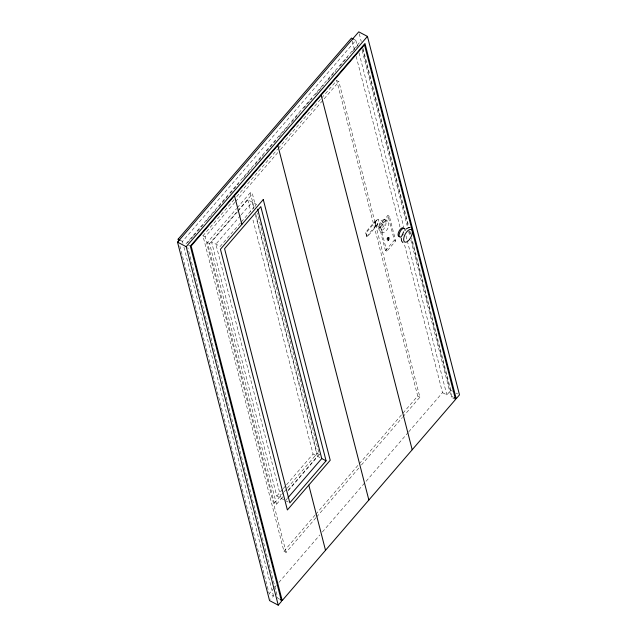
<?xml version="1.0" encoding="UTF-8"?>
<svg xmlns="http://www.w3.org/2000/svg" width="637" height="637" viewBox="0 0 637 637"><rect width="100%" height="100%" fill="white"/><g stroke="black" fill="none" stroke-linecap="round" stroke-linejoin="round"><path stroke-width="0.48" stroke-dasharray="3.19 2.39" d="M375.583 225.148L375.352 223.372L376.284 220.37L375.185 222.432L375.042 224.503L376.284 225.546L377.693 224.694L376.284 220.37L377.701 219.518C383.538 220.275 386.89 225.116 381.452 228.253L375.543 225.259L375.934 225.363C378.036 224.757 379.509 221.405 378.091 219.622M182.962 243.374L182.469 241.447L355.812 40.346L353.209 38.984M185.988 243.836L360.646 41.206M187.461 242.968L193.306 236.192M193.951 235.435L203.689 224.144M206.292 221.127L216.031 209.828M218.626 206.818L227.712 196.276M230.307 193.258L238.748 183.472M243.294 178.193L251.734 168.407M254.983 164.641L263.423 154.847M266.664 151.08L275.757 140.538M279.006 136.772L288.091 126.23M291.34 122.463L299.127 113.426M303.674 108.147L312.114 98.361M315.355 94.594L323.795 84.801M327.697 80.278L335.484 71.24M340.031 65.969L347.818 56.932M352.365 51.661L358.854 44.128M315.968 517.722L286.093 552.383L283.919 551.244L202.924 235.786L234.097 199.62M236.693 196.61L277.613 149.138M278.265 148.381L321.136 98.647M321.781 97.899L336.718 80.565L338.892 81.703L419.887 397.162L402.998 416.757M286.093 552.383L205.09 236.924L234.973 202.263M235.618 201.515L277.836 152.53M280.439 149.52L338.892 81.703M282.358 497.497L276.514 504.273L274.348 503.134L207.407 242.426L236.622 208.538M237.267 207.789L250.245 192.724L252.419 193.863L255.628 206.372M276.514 504.273L209.581 243.565L252.419 193.863M283.752 499.695L276.808 496.056L211.54 241.861L237.434 211.826M238.079 211.078L247.793 199.811L256.472 204.358L240.937 222.385M240.483 215.601L215.879 244.138L281.148 498.333L282.438 496.828M241.128 214.852L252.133 202.08L253.86 208.825M240.292 223.133L220.219 246.415L211.54 241.861M377.693 224.694L367.023 237.075L365.957 232.935L376.634 220.553M379.047 225.721L387.941 215.402L389.318 216.126L395.696 240.961L386.802 251.281L385.425 250.556L379.047 225.721L380.424 226.446L386.802 251.281M380.424 226.446L389.318 216.126M387.447 238.23L388.236 237.896L388.761 239.966L388.323 240.483L387.447 238.23L388.323 240.483M387.79 238.413L388.236 237.896M387.973 240.3L388.419 239.783L387.885 237.712M385.425 250.556L394.319 240.237L387.941 215.402M276.808 496.056L282.629 489.296M283.282 488.547L285.87 485.545M286.515 484.789L313.054 453.998L252.491 218.101M274.348 503.134L283.433 492.592M284.086 491.844L286.682 488.834M287.327 488.077L317.186 453.44L255.684 213.889M288.266 490.068L317.393 456.275L255.596 215.561M288.203 490.721L319.36 454.571L257.356 213.108M286.132 499.854L287.43 498.349M283.919 551.244L315.092 515.078M315.745 514.33L358.615 464.596M359.26 463.84L417.713 396.023L336.718 80.565M316.613 516.973L358.83 467.988M361.434 464.978L402.353 417.506M274.356 587.712L269.164 593.74L273.504 596.017L270.685 599.29M275.009 586.964L276.307 585.459M278.902 582.441L319.806 534.992M322.402 531.983L408.102 432.555M408.747 431.806L442.508 392.639L404.415 244.258M442.508 392.639L446.848 394.916L450.805 390.322L411.709 238.071M455.535 399.463L451.195 397.185L451.848 396.421L411.566 239.512M384.883 219.685L384.095 219.486C378.633 220.888 375.607 231.9 383.323 232.616C388.411 231.303 391.787 221.111 384.883 219.685C387.718 223.261 384.772 229.965 380.568 231.175L379.779 230.968M387.638 221.127L386.85 220.928C382.646 222.138 379.7 228.842 382.542 232.417M383.609 222.504L383.211 222.409C381.109 223.006 379.636 226.358 381.053 228.15M388.729 237.243C385.098 237.497 387.75 243.812 389.295 239.193C389.43 234.527 388.61 241.264 387.479 240.953M389.072 237.426L387.67 238.27L387.288 240.77M394.319 240.237L395.696 240.961M376.284 220.37A91.338 72.363 -14.4 0 0 365.614 232.752L365.957 232.935M365.614 232.752L367.023 237.075M202.924 235.786L205.09 236.924M207.407 242.426L209.581 243.565M179.865 240.085L182.469 241.447M188.592 245.197L190.328 246.113M450.805 390.322L452.541 391.237M456.012 393.053L457.748 393.961M451.848 396.421L453.584 397.329M417.713 396.023L419.887 397.162M317.186 453.44L319.36 454.571M313.054 453.998L320.005 457.637M285.487 500.602L288.091 501.972M279.587 599.194L277.851 598.286L187.804 247.578M359.26 33.777L361.235 41.485M362.971 48.229L408.747 226.509M409.981 231.327L410.722 234.217M362.628 48.906L408.102 226.031M409.336 230.849L410.077 233.739M362.135 50.331L407.154 225.689M408.643 231.47L409.878 236.287M410.865 240.141L451.195 397.185M355.812 40.346L357.301 46.127M359.029 52.871L403.802 227.266M406.032 235.937L407.019 239.791M407.266 240.754L446.848 394.916M352.213 40.967L354.443 49.638M356.171 56.382L399.956 226.915M250.245 192.724L254.203 208.116M247.793 199.811L250.755 211.365M183.958 247.228L273.504 596.017M179.857 245.922L268.918 592.776M366.673 236.892A91.338 72.363 -14.4 0 1 377.351 224.511"/><path stroke-width="0.96" d="M401.294 238.389L401.597 240.985L402.91 242.617M401.756 235.969L403.707 231.78M402.823 234.902L402.974 234.496M178.623 241.105L178.129 239.178L351.473 38.077L353.209 38.984M456.196 398.698L364.985 43.483L190.328 246.113L281.53 601.328L278.234 605.15L269.555 600.603L177.508 242.124L358.766 31.85L367.445 36.397L459.492 394.876L456.196 398.698L454.46 397.791M278.234 605.15L186.195 246.678L367.445 36.397M288.075 497.601L321.741 458.552L257.706 209.175M326.08 460.822L289.827 502.88L224.566 248.685L260.812 206.635L326.08 460.822L321.741 458.552M280.455 599.656L282.191 600.564L455.535 399.463L412.489 231.812M406.151 228.954L408.58 227.624M408.89 227.56L410.069 227.568M408.508 227.64L408.97 227.544M178.129 239.178L179.865 240.085M177.508 242.124L186.195 246.678M411.996 229.885L364.499 44.901L191.156 245.993L282.191 600.564M321.159 95.168L412.195 449.738M277.828 145.443L368.863 500.013M234.488 195.718L241.853 224.399M308.794 485.107L325.523 550.288M401.525 236.749A4.857 2.229 -62.4 0 1 399.128 234.679A4.857 2.229 -62.4 0 1 402.473 228.81A4.857 2.229 -62.4 0 1 405.068 230.538M409.065 239.99A7.063 3.241 -62.4 0 1 403.762 238.142A7.063 3.241 -62.4 0 1 410.929 229.431A7.063 3.241 -62.4 0 1 409.424 239.552M399.741 236.542A4.857 2.229 -62.4 0 1 398.953 231.374A4.857 2.229 -62.4 0 1 403.778 228.357M263.272 199.548L220.434 249.25L287.375 509.958L330.213 460.256L263.272 199.548"/></g></svg>
